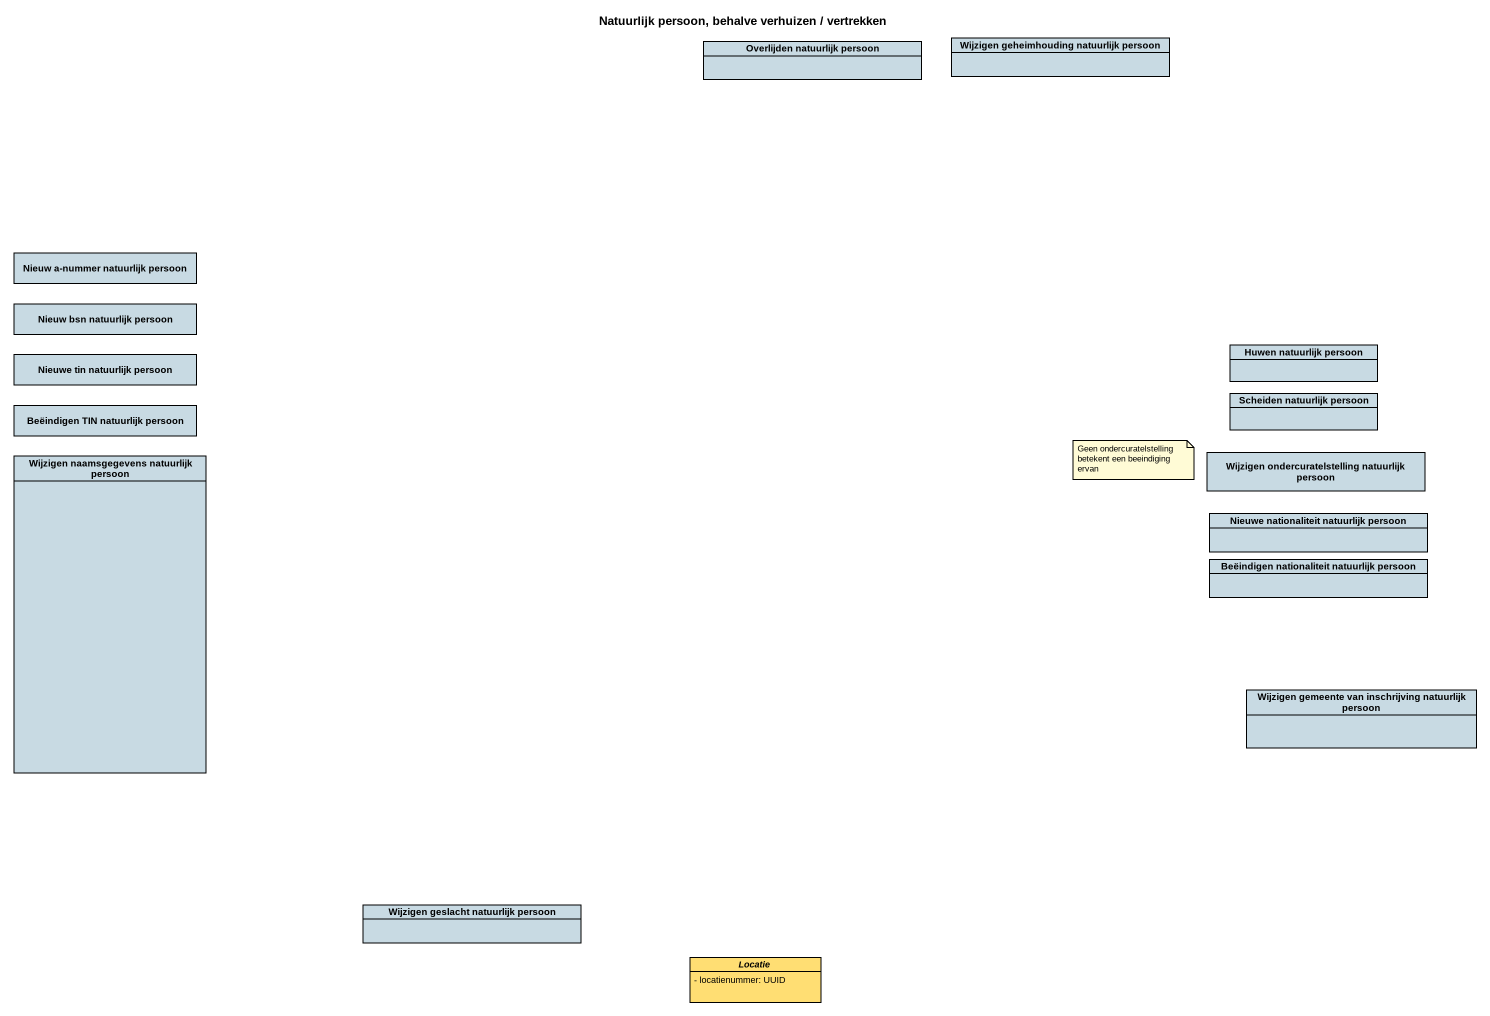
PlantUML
@startuml
title Natuurlijk persoon, behalve verhuizen / vertrekken
hide circle
hide empty members
skinparam classAttributeIconSize 0
class "Overlijden natuurlijk persoon" as Overlijden_natuurlijk #C8DAE3
class "Wijzigen geheimhouding natuurlijk persoon" as Wijzigen_geheimhouding #C8DAE3
class "Nieuw a-nummer natuurlijk persoon" as Nieuw_a_nummer_natuurlijk #C8DAE3
class "Nieuw bsn natuurlijk persoon" as Nieuw_bsn_natuurlijk_persoon #C8DAE3
class "Huwen natuurlijk persoon" as Huwen_natuurlijk_persoon #C8DAE3
class "Nieuwe tin natuurlijk persoon" as Nieuwe_tin_natuurlijk #C8DAE3
class "Beëindigen TIN natuurlijk persoon" as Beëindigen_TIN_natuurlijk #C8DAE3
class "Scheiden natuurlijk persoon" as Scheiden_natuurlijk_persoon #C8DAE3
class "Wijzigen naamsgegevens natuurlijk persoon" as Wijzigen_naamsgegevens #C8DAE3
class "Wijzigen ondercuratelstelling natuurlijk persoon" as Wijzigen #C8DAE3
class "Nieuwe nationaliteit natuurlijk persoon" as Nieuwe_nationaliteit #C8DAE3
class "Beëindigen nationaliteit natuurlijk persoon" as Beëindigen_nationaliteit #C8DAE3
class "Wijzigen gemeente van inschrijving natuurlijk persoon" as Wijzigen_gemeente_van #C8DAE3
class "Wijzigen geslacht natuurlijk persoon" as Wijzigen_geslacht #C8DAE3
abstract class Locatie #FFDE73 {
  - locatienummer: UUID
}
note as N1
  Geen ondercuratelstelling betekent een beeindiging ervan
end note
@enduml
